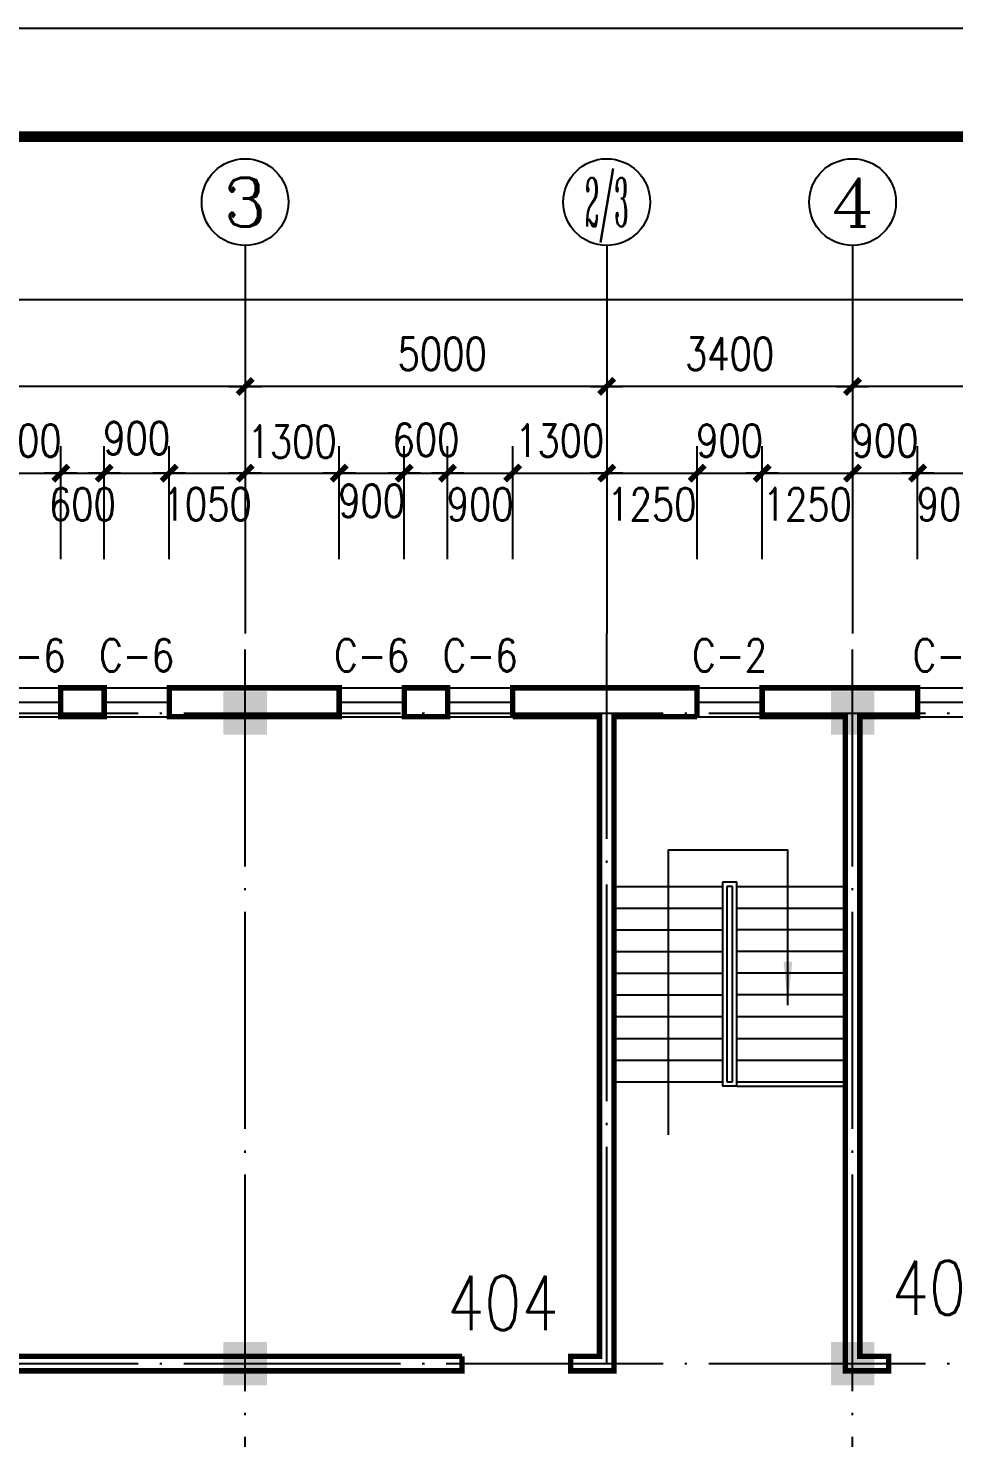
# Model space of a CAD drawing. Extents: x -55219 to 470149, y 494712 to 780039.
# Drawn here: x 380555 to 393355, y 663378 to 682881 of the extents above; entities that cross this region are included whole.
import ezdxf
from ezdxf.enums import TextEntityAlignment as Align

# ---------------------------------------------------------------- set-up
doc = ezdxf.new("R2010")
doc.units = 0
doc.header["$LTSCALE"] = 1500
doc.header["$MEASUREMENT"] = 0
doc.linetypes.add('DOTE', pattern=[2.42, 2, -0.2, 0.02, -0.2])
doc.layers.get('0').update_dxf_attribs({"linetype": 'CONTINUOUS'})
doc.layers.get('DEFPOINTS').update_dxf_attribs({"linetype": 'CONTINUOUS'})
for name, color, linetype in [('AXIS', 3, 'CONTINUOUS'), ('AXIS_TEXT', 7, 'CONTINUOUS'), ('COLUMN', 7, 'CONTINUOUS'), ('DOTE', 1, 'DOTE'), ('LVTRY', 6, 'CONTINUOUS'), ('PUB_DIM', 3, 'CONTINUOUS'), ('PUB_TITLE', 4, 'CONTINUOUS'), ('PUB_WALL', 255, 'CONTINUOUS'), ('STAIR', 2, 'CONTINUOUS'), ('WALL', 255, 'CONTINUOUS'), ('WINDOW', 2, 'CONTINUOUS'), ('WINDOW_TEXT', 7, 'CONTINUOUS')]:
    doc.layers.add(name, color=color, linetype=linetype)
doc.styles.add('_SIMPLEX', font='SIMPLEX.shx', dxfattribs={"width": 0.6})
doc.styles.add('COMPLEX', font='COMPLEX')
doc.styles.add('DIM_FONT', font='SIMPLEX.shx', dxfattribs={"width": 0.8})
doc.styles.add('SIMPLEX', font='SIMPLEX.SHX')
doc.dimstyles.new('AXIS150', dxfattribs={"dimscale": 1.5, "dimtxt": 300, "dimasz": 1, "dimexe": 250, "dimexo": 300, "dimgap": 150, "dimtad": 1, "dimdec": 0, "dimzin": 0, "dimdsep": 46, "dimtxsty": 'DIM_FONT', "dimblk": '_DIMX', "dimcen": 0.09, "dimse1": 1, "dimse2": 1, "dimclrt": 7, "dimadec": 0, "dimazin": 0, "dimtfac": 1, "dimtdec": 0, "dimtix": 1, "dimtmove": 2, "dimatfit": 3, "dimldrblk": '_DIMX', "dimfxl": 1, "dimtolj": 1, "dimtzin": 0, "dimarcsym": 0})
doc.dimstyles.new('DIMA150', dxfattribs={"dimscale": 1.5, "dimtxt": 300, "dimasz": 1, "dimexe": 250, "dimexo": 300, "dimgap": 150, "dimtad": 1, "dimdec": 0, "dimzin": 0, "dimdsep": 46, "dimtxsty": 'DIM_FONT', "dimblk": '_DIMX', "dimcen": 0.09, "dimse1": 1, "dimclrt": 7, "dimadec": 0, "dimazin": 0, "dimtfac": 1, "dimtdec": 0, "dimtix": 1, "dimtmove": 2, "dimatfit": 3, "dimldrblk": '_DIMX', "dimfxl": 1, "dimtolj": 1, "dimtzin": 0, "dimarcsym": 0})
doc.dimstyles.new('DIMB150', dxfattribs={"dimscale": 1.5, "dimtxt": 300, "dimasz": 1, "dimexe": 250, "dimexo": 300, "dimgap": 150, "dimtad": 1, "dimdec": 0, "dimzin": 0, "dimdsep": 46, "dimtxsty": 'DIM_FONT', "dimblk": '_DIMX', "dimcen": 0.09, "dimse2": 1, "dimclrt": 7, "dimadec": 0, "dimazin": 0, "dimtfac": 1, "dimtdec": 0, "dimtix": 1, "dimtmove": 2, "dimatfit": 3, "dimldrblk": '_DIMX', "dimfxl": 1, "dimtolj": 1, "dimtzin": 0, "dimarcsym": 0})
doc.dimstyles.new('DIMN150', dxfattribs={"dimscale": 1.5, "dimtxt": 300, "dimasz": 1, "dimexe": 250, "dimexo": 300, "dimgap": 150, "dimtad": 1, "dimdec": 0, "dimzin": 0, "dimdsep": 46, "dimtxsty": 'DIM_FONT', "dimblk": '_DIMX', "dimcen": 0.09, "dimclrt": 7, "dimadec": 0, "dimazin": 0, "dimtfac": 1, "dimtdec": 0, "dimtix": 1, "dimtmove": 2, "dimatfit": 3, "dimldrblk": '_DIMX', "dimfxl": 1, "dimtolj": 1, "dimtzin": 0, "dimarcsym": 0})

# ---------------------------------------------------------------- blocks, each defined once
blk = doc.blocks.new('_FZH')
blk.add_solid([(0.5, 0.5), (0.5, -0.5), (-0.5, 0.5), (-0.5, -0.5)])
blk = doc.blocks.new('_ARROW')
blk.add_solid([(0, 0), (-1, 0.1), (-1, -0.1)])
blk = doc.blocks.new('_AXISO')
blk.add_circle((0, 0), 0.5)
at = {"layer": 'AXIS_TEXT', "style": 'COMPLEX', "width": 1.041667}
blk.add_attdef('A', text='', height=0.56, dxfattribs=at).set_placement((-0.25, -0.28), (0.25, -0.28), align=Align.FIT)
blk = doc.blocks.new('_DIMX')
blk.add_line((-150, 0), (150, 0))
at = {"const_width": 50}
blk.add_lwpolyline([(-70, -70), (70, 70)], dxfattribs=at)
blk = doc.blocks.new('*D151')
at = {"color": 0, "linetype": 'ByBlock'}
blk.add_line((400404, 677925), (391957, 677925), dxfattribs=at)
at = {"layer": 'DEFPOINTS', "color": 0, "linetype": 'ByBlock'}
for p in [(391955, 677925), (391955, 674506), (400405, 674506)]:
    blk.add_point(p, dxfattribs=at)
at = {"color": 0, "linetype": 'ByBlock', "xscale": 1.5, "yscale": 1.5, "zscale": 1.5, "rotation": 180}
blk.add_blockref('_DIMX', (391955, 677925), dxfattribs=at)
at = {"color": 0, "linetype": 'ByBlock', "xscale": 1.5, "yscale": 1.5, "zscale": 1.5}
blk.add_blockref('_DIMX', (400405, 677925), dxfattribs=at)
at = {"color": 7, "linetype": 'ByBlock', "insert": (396424, 678375), "char_height": 450, "attachment_point": 5, "style": 'DIM_FONT'}
blk.add_mtext('\\A1;8450', dxfattribs=at)
blk = doc.blocks.new('*D152')
at = {"color": 0, "linetype": 'ByBlock'}
blk.add_line((391954, 677925), (388557, 677925), dxfattribs=at)
at = {"layer": 'DEFPOINTS', "color": 0, "linetype": 'ByBlock'}
for p in [(388555, 677925), (388555, 674506), (391955, 674506)]:
    blk.add_point(p, dxfattribs=at)
at = {"color": 0, "linetype": 'ByBlock', "xscale": 1.5, "yscale": 1.5, "zscale": 1.5, "rotation": 180}
blk.add_blockref('_DIMX', (388555, 677925), dxfattribs=at)
at = {"color": 0, "linetype": 'ByBlock', "xscale": 1.5, "yscale": 1.5, "zscale": 1.5}
blk.add_blockref('_DIMX', (391955, 677925), dxfattribs=at)
at = {"color": 7, "linetype": 'ByBlock', "insert": (390255, 678375), "char_height": 450, "attachment_point": 5, "style": 'DIM_FONT'}
blk.add_mtext('\\A1;3400', dxfattribs=at)
blk = doc.blocks.new('*D153')
at = {"color": 0, "linetype": 'ByBlock'}
blk.add_line((388554, 677925), (383557, 677925), dxfattribs=at)
at = {"layer": 'DEFPOINTS', "color": 0, "linetype": 'ByBlock'}
for p in [(383555, 677925), (383555, 674506), (388555, 674506)]:
    blk.add_point(p, dxfattribs=at)
at = {"color": 0, "linetype": 'ByBlock', "xscale": 1.5, "yscale": 1.5, "zscale": 1.5, "rotation": 180}
blk.add_blockref('_DIMX', (383555, 677925), dxfattribs=at)
at = {"color": 0, "linetype": 'ByBlock', "xscale": 1.5, "yscale": 1.5, "zscale": 1.5}
blk.add_blockref('_DIMX', (388555, 677925), dxfattribs=at)
at = {"color": 7, "linetype": 'ByBlock', "insert": (386280, 678375), "char_height": 450, "attachment_point": 5, "style": 'DIM_FONT'}
blk.add_mtext('\\A1;5000', dxfattribs=at)
blk = doc.blocks.new('*D154')
at = {"color": 0, "linetype": 'ByBlock'}
blk.add_line((383554, 677925), (374557, 677925), dxfattribs=at)
at = {"layer": 'DEFPOINTS', "color": 0, "linetype": 'ByBlock'}
for p in [(374555, 677925), (374555, 674506), (383555, 674506)]:
    blk.add_point(p, dxfattribs=at)
at = {"color": 0, "linetype": 'ByBlock', "xscale": 1.5, "yscale": 1.5, "zscale": 1.5, "rotation": 180}
blk.add_blockref('_DIMX', (374555, 677925), dxfattribs=at)
at = {"color": 0, "linetype": 'ByBlock', "xscale": 1.5, "yscale": 1.5, "zscale": 1.5}
blk.add_blockref('_DIMX', (383555, 677925), dxfattribs=at)
at = {"color": 7, "linetype": 'ByBlock', "insert": (379055, 678375), "char_height": 450, "attachment_point": 5, "style": 'DIM_FONT'}
blk.add_mtext('\\A1;9000', dxfattribs=at)
blk = doc.blocks.new('*D159')
at = {"color": 0, "linetype": 'ByBlock'}
for p, q in [((365204, 675533), (365204, 679500)), ((437703, 675533), (437703, 679500)), ((437702, 679125), (365205, 679125))]:
    blk.add_line(p, q, dxfattribs=at)
at = {"layer": 'DEFPOINTS', "color": 0, "linetype": 'ByBlock'}
for p in [(365204, 679125), (365204, 675083), (437703, 675083)]:
    blk.add_point(p, dxfattribs=at)
at = {"color": 0, "linetype": 'ByBlock', "xscale": 1.5, "yscale": 1.5, "zscale": 1.5}
for p, rotation in [((365204, 679125), 179.9999999999999), ((437703, 679125), 359.9999999999999)]:
    blk.add_blockref('_DIMX', p, dxfattribs=dict(at, rotation=rotation))
at = {"color": 7, "linetype": 'ByBlock', "insert": (401454, 679575), "char_height": 450, "attachment_point": 5, "style": 'DIM_FONT'}
blk.add_mtext('\\A1;72500', dxfattribs=at)
blk = doc.blocks.new('_WBLK')
for p, q in [((-0.5, 0.5), (0.5, 0.5)), ((-0.5, 0), (0.5, 0)), ((-0.5, -0.5), (0.5, -0.5))]:
    blk.add_line(p, q)
at = {"layer": 'WINDOW_TEXT', "style": 'SIMPLEX', "flags": 9}
blk.add_attdef('A', text='', height=1, dxfattribs=at).set_placement((0, 1.5), align=Align.MIDDLE)
blk = doc.blocks.new('*D302')
at = {"color": 0, "linetype": 'ByBlock'}
for p, q in [((380105, 675533), (380105, 677100)), ((381005, 675533), (381005, 677100)), ((380104, 676725), (380102, 676725)), ((380105, 676725), (381005, 676725)), ((381007, 676725), (381008, 676725))]:
    blk.add_line(p, q, dxfattribs=at)
at = {"layer": 'DEFPOINTS', "color": 0, "linetype": 'ByBlock'}
for p in [(381005, 676725), (380105, 675083), (381005, 675083)]:
    blk.add_point(p, dxfattribs=at)
at = {"color": 0, "linetype": 'ByBlock', "xscale": 1.5, "yscale": 1.5, "zscale": 1.5}
blk.add_blockref('_DIMX', (380105, 676725), dxfattribs=at)
at = {"color": 0, "linetype": 'ByBlock', "xscale": 1.5, "yscale": 1.5, "zscale": 1.5, "rotation": 180}
blk.add_blockref('_DIMX', (381005, 676725), dxfattribs=at)
at = {"color": 7, "linetype": 'ByBlock', "insert": (380555, 677175), "char_height": 450, "attachment_point": 5, "style": 'DIM_FONT'}
blk.add_mtext('\\A1;900', dxfattribs=at)
blk = doc.blocks.new('*D303')
at = {"color": 0, "linetype": 'ByBlock'}
for p, q in [((381005, 675533), (381005, 677100)), ((381605, 675533), (381605, 677100)), ((381007, 676725), (381604, 676725))]:
    blk.add_line(p, q, dxfattribs=at)
at = {"layer": 'DEFPOINTS', "color": 0, "linetype": 'ByBlock'}
for p in [(381605, 676725), (381005, 675083), (381605, 675083)]:
    blk.add_point(p, dxfattribs=at)
at = {"color": 0, "linetype": 'ByBlock', "xscale": 1.5, "yscale": 1.5, "zscale": 1.5, "rotation": 180}
blk.add_blockref('_DIMX', (381005, 676725), dxfattribs=at)
at = {"color": 0, "linetype": 'ByBlock', "xscale": 1.5, "yscale": 1.5, "zscale": 1.5}
blk.add_blockref('_DIMX', (381605, 676725), dxfattribs=at)
at = {"color": 7, "linetype": 'ByBlock', "insert": (381305, 676293), "char_height": 450, "attachment_point": 5, "style": 'DIM_FONT'}
blk.add_mtext('\\A1;600', dxfattribs=at)
blk = doc.blocks.new('*D304')
at = {"color": 0, "linetype": 'ByBlock'}
for p, q in [((381605, 675533), (381605, 677100)), ((382505, 675533), (382505, 677100)), ((381607, 676725), (382504, 676725))]:
    blk.add_line(p, q, dxfattribs=at)
at = {"layer": 'DEFPOINTS', "color": 0, "linetype": 'ByBlock'}
for p in [(382505, 676725), (381605, 675083), (382505, 675083)]:
    blk.add_point(p, dxfattribs=at)
at = {"color": 0, "linetype": 'ByBlock', "xscale": 1.5, "yscale": 1.5, "zscale": 1.5, "rotation": 180}
blk.add_blockref('_DIMX', (381605, 676725), dxfattribs=at)
at = {"color": 0, "linetype": 'ByBlock', "xscale": 1.5, "yscale": 1.5, "zscale": 1.5}
blk.add_blockref('_DIMX', (382505, 676725), dxfattribs=at)
at = {"color": 7, "linetype": 'ByBlock', "insert": (382055, 677208), "char_height": 450, "attachment_point": 5, "style": 'DIM_FONT'}
blk.add_mtext('\\A1;900', dxfattribs=at)
blk = doc.blocks.new('*D305')
at = {"color": 0, "linetype": 'ByBlock'}
for p, q in [((382505, 675533), (382505, 677100)), ((382507, 676725), (383554, 676725))]:
    blk.add_line(p, q, dxfattribs=at)
at = {"layer": 'DEFPOINTS', "color": 0, "linetype": 'ByBlock'}
for p in [(383555, 676725), (382505, 675083), (383555, 675083)]:
    blk.add_point(p, dxfattribs=at)
at = {"color": 0, "linetype": 'ByBlock', "xscale": 1.5, "yscale": 1.5, "zscale": 1.5, "rotation": 180}
blk.add_blockref('_DIMX', (382505, 676725), dxfattribs=at)
at = {"color": 0, "linetype": 'ByBlock', "xscale": 1.5, "yscale": 1.5, "zscale": 1.5}
blk.add_blockref('_DIMX', (383555, 676725), dxfattribs=at)
at = {"color": 7, "linetype": 'ByBlock', "insert": (383030, 676296), "char_height": 450, "attachment_point": 5, "style": 'DIM_FONT'}
blk.add_mtext('\\A1;1050', dxfattribs=at)
blk = doc.blocks.new('*D306')
at = {"color": 0, "linetype": 'ByBlock'}
for p, q in [((384855, 675533), (384855, 677100)), ((383557, 676725), (384854, 676725))]:
    blk.add_line(p, q, dxfattribs=at)
at = {"layer": 'DEFPOINTS', "color": 0, "linetype": 'ByBlock'}
for p in [(384855, 676725), (383555, 675083), (384855, 675083)]:
    blk.add_point(p, dxfattribs=at)
at = {"color": 0, "linetype": 'ByBlock', "xscale": 1.5, "yscale": 1.5, "zscale": 1.5, "rotation": 180}
blk.add_blockref('_DIMX', (383555, 676725), dxfattribs=at)
at = {"color": 0, "linetype": 'ByBlock', "xscale": 1.5, "yscale": 1.5, "zscale": 1.5}
blk.add_blockref('_DIMX', (384855, 676725), dxfattribs=at)
at = {"color": 7, "linetype": 'ByBlock', "insert": (384205, 677161), "char_height": 450, "attachment_point": 5, "style": 'DIM_FONT'}
blk.add_mtext('\\A1;1300', dxfattribs=at)
blk = doc.blocks.new('*D307')
at = {"color": 0, "linetype": 'ByBlock'}
for p, q in [((384855, 675533), (384855, 677100)), ((385755, 675533), (385755, 677100)), ((384857, 676725), (385754, 676725))]:
    blk.add_line(p, q, dxfattribs=at)
at = {"layer": 'DEFPOINTS', "color": 0, "linetype": 'ByBlock'}
for p in [(385755, 676725), (384855, 675083), (385755, 675083)]:
    blk.add_point(p, dxfattribs=at)
at = {"color": 0, "linetype": 'ByBlock', "xscale": 1.5, "yscale": 1.5, "zscale": 1.5, "rotation": 180}
blk.add_blockref('_DIMX', (384855, 676725), dxfattribs=at)
at = {"color": 0, "linetype": 'ByBlock', "xscale": 1.5, "yscale": 1.5, "zscale": 1.5}
blk.add_blockref('_DIMX', (385755, 676725), dxfattribs=at)
at = {"color": 7, "linetype": 'ByBlock', "insert": (385305, 676343), "char_height": 450, "attachment_point": 5, "style": 'DIM_FONT'}
blk.add_mtext('\\A1;900', dxfattribs=at)
blk = doc.blocks.new('*D308')
at = {"color": 0, "linetype": 'ByBlock'}
for p, q in [((385755, 675533), (385755, 677100)), ((386355, 675533), (386355, 677100)), ((385757, 676725), (386354, 676725))]:
    blk.add_line(p, q, dxfattribs=at)
at = {"layer": 'DEFPOINTS', "color": 0, "linetype": 'ByBlock'}
for p in [(386355, 676725), (385755, 675083), (386355, 675083)]:
    blk.add_point(p, dxfattribs=at)
at = {"color": 0, "linetype": 'ByBlock', "xscale": 1.5, "yscale": 1.5, "zscale": 1.5, "rotation": 180}
blk.add_blockref('_DIMX', (385755, 676725), dxfattribs=at)
at = {"color": 0, "linetype": 'ByBlock', "xscale": 1.5, "yscale": 1.5, "zscale": 1.5}
blk.add_blockref('_DIMX', (386355, 676725), dxfattribs=at)
at = {"color": 7, "linetype": 'ByBlock', "insert": (386055, 677185), "char_height": 450, "attachment_point": 5, "style": 'DIM_FONT'}
blk.add_mtext('\\A1;600', dxfattribs=at)
blk = doc.blocks.new('*D309')
at = {"color": 0, "linetype": 'ByBlock'}
for p, q in [((386355, 675533), (386355, 677100)), ((387255, 675533), (387255, 677100)), ((386357, 676725), (387254, 676725))]:
    blk.add_line(p, q, dxfattribs=at)
at = {"layer": 'DEFPOINTS', "color": 0, "linetype": 'ByBlock'}
for p in [(387255, 676725), (386355, 675083), (387255, 675083)]:
    blk.add_point(p, dxfattribs=at)
at = {"color": 0, "linetype": 'ByBlock', "xscale": 1.5, "yscale": 1.5, "zscale": 1.5, "rotation": 180}
blk.add_blockref('_DIMX', (386355, 676725), dxfattribs=at)
at = {"color": 0, "linetype": 'ByBlock', "xscale": 1.5, "yscale": 1.5, "zscale": 1.5}
blk.add_blockref('_DIMX', (387255, 676725), dxfattribs=at)
at = {"color": 7, "linetype": 'ByBlock', "insert": (386805, 676293), "char_height": 450, "attachment_point": 5, "style": 'DIM_FONT'}
blk.add_mtext('\\A1;900', dxfattribs=at)
blk = doc.blocks.new('*D310')
at = {"color": 0, "linetype": 'ByBlock'}
for p, q in [((387255, 675533), (387255, 677100)), ((387254, 676725), (387252, 676725)), ((387255, 676725), (388555, 676725)), ((388557, 676725), (388558, 676725))]:
    blk.add_line(p, q, dxfattribs=at)
at = {"layer": 'DEFPOINTS', "color": 0, "linetype": 'ByBlock'}
for p in [(388555, 676725), (387255, 675083), (388555, 675083)]:
    blk.add_point(p, dxfattribs=at)
at = {"color": 0, "linetype": 'ByBlock', "xscale": 1.5, "yscale": 1.5, "zscale": 1.5}
blk.add_blockref('_DIMX', (387255, 676725), dxfattribs=at)
at = {"color": 0, "linetype": 'ByBlock', "xscale": 1.5, "yscale": 1.5, "zscale": 1.5, "rotation": 180}
blk.add_blockref('_DIMX', (388555, 676725), dxfattribs=at)
at = {"color": 7, "linetype": 'ByBlock', "insert": (387905, 677175), "char_height": 450, "attachment_point": 5, "style": 'DIM_FONT'}
blk.add_mtext('\\A1;1300', dxfattribs=at)
blk = doc.blocks.new('*D311')
at = {"color": 0, "linetype": 'ByBlock'}
for p, q in [((389805, 675533), (389805, 677100)), ((388557, 676725), (389804, 676725))]:
    blk.add_line(p, q, dxfattribs=at)
at = {"layer": 'DEFPOINTS', "color": 0, "linetype": 'ByBlock'}
for p in [(389805, 676725), (388555, 675083), (389805, 675083)]:
    blk.add_point(p, dxfattribs=at)
at = {"color": 0, "linetype": 'ByBlock', "xscale": 1.5, "yscale": 1.5, "zscale": 1.5, "rotation": 180}
blk.add_blockref('_DIMX', (388555, 676725), dxfattribs=at)
at = {"color": 0, "linetype": 'ByBlock', "xscale": 1.5, "yscale": 1.5, "zscale": 1.5}
blk.add_blockref('_DIMX', (389805, 676725), dxfattribs=at)
at = {"color": 7, "linetype": 'ByBlock', "insert": (389180, 676293), "char_height": 450, "attachment_point": 5, "style": 'DIM_FONT'}
blk.add_mtext('\\A1;1250', dxfattribs=at)
blk = doc.blocks.new('*D312')
at = {"color": 0, "linetype": 'ByBlock'}
for p, q in [((389805, 675533), (389805, 677100)), ((390705, 675533), (390705, 677100)), ((389804, 676725), (389802, 676725)), ((389805, 676725), (390705, 676725)), ((390707, 676725), (390708, 676725))]:
    blk.add_line(p, q, dxfattribs=at)
at = {"layer": 'DEFPOINTS', "color": 0, "linetype": 'ByBlock'}
for p in [(390705, 676725), (389805, 675083), (390705, 675083)]:
    blk.add_point(p, dxfattribs=at)
at = {"color": 0, "linetype": 'ByBlock', "xscale": 1.5, "yscale": 1.5, "zscale": 1.5}
blk.add_blockref('_DIMX', (389805, 676725), dxfattribs=at)
at = {"color": 0, "linetype": 'ByBlock', "xscale": 1.5, "yscale": 1.5, "zscale": 1.5, "rotation": 180}
blk.add_blockref('_DIMX', (390705, 676725), dxfattribs=at)
at = {"color": 7, "linetype": 'ByBlock', "insert": (390255, 677175), "char_height": 450, "attachment_point": 5, "style": 'DIM_FONT'}
blk.add_mtext('\\A1;900', dxfattribs=at)
blk = doc.blocks.new('*D313')
at = {"color": 0, "linetype": 'ByBlock'}
for p, q in [((390705, 675533), (390705, 677100)), ((390707, 676725), (391954, 676725))]:
    blk.add_line(p, q, dxfattribs=at)
at = {"layer": 'DEFPOINTS', "color": 0, "linetype": 'ByBlock'}
for p in [(391955, 676725), (390705, 675083), (391955, 675083)]:
    blk.add_point(p, dxfattribs=at)
at = {"color": 0, "linetype": 'ByBlock', "xscale": 1.5, "yscale": 1.5, "zscale": 1.5, "rotation": 180}
blk.add_blockref('_DIMX', (390705, 676725), dxfattribs=at)
at = {"color": 0, "linetype": 'ByBlock', "xscale": 1.5, "yscale": 1.5, "zscale": 1.5}
blk.add_blockref('_DIMX', (391955, 676725), dxfattribs=at)
at = {"color": 7, "linetype": 'ByBlock', "insert": (391330, 676293), "char_height": 450, "attachment_point": 5, "style": 'DIM_FONT'}
blk.add_mtext('\\A1;1250', dxfattribs=at)
blk = doc.blocks.new('*D314')
at = {"color": 0, "linetype": 'ByBlock'}
for p, q in [((392855, 675533), (392855, 677100)), ((391954, 676725), (391952, 676725)), ((391955, 676725), (392855, 676725)), ((392857, 676725), (392858, 676725))]:
    blk.add_line(p, q, dxfattribs=at)
at = {"layer": 'DEFPOINTS', "color": 0, "linetype": 'ByBlock'}
for p in [(392855, 676725), (391955, 675083), (392855, 675083)]:
    blk.add_point(p, dxfattribs=at)
at = {"color": 0, "linetype": 'ByBlock', "xscale": 1.5, "yscale": 1.5, "zscale": 1.5}
blk.add_blockref('_DIMX', (391955, 676725), dxfattribs=at)
at = {"color": 0, "linetype": 'ByBlock', "xscale": 1.5, "yscale": 1.5, "zscale": 1.5, "rotation": 180}
blk.add_blockref('_DIMX', (392855, 676725), dxfattribs=at)
at = {"color": 7, "linetype": 'ByBlock', "insert": (392405, 677175), "char_height": 450, "attachment_point": 5, "style": 'DIM_FONT'}
blk.add_mtext('\\A1;900', dxfattribs=at)
blk = doc.blocks.new('*D315')
at = {"color": 0, "linetype": 'ByBlock'}
for p, q in [((392855, 675533), (392855, 677100)), ((393755, 675533), (393755, 677100)), ((392857, 676725), (393754, 676725))]:
    blk.add_line(p, q, dxfattribs=at)
at = {"layer": 'DEFPOINTS', "color": 0, "linetype": 'ByBlock'}
for p in [(393755, 676725), (392855, 675083), (393755, 675083)]:
    blk.add_point(p, dxfattribs=at)
at = {"color": 0, "linetype": 'ByBlock', "xscale": 1.5, "yscale": 1.5, "zscale": 1.5, "rotation": 180}
blk.add_blockref('_DIMX', (392855, 676725), dxfattribs=at)
at = {"color": 0, "linetype": 'ByBlock', "xscale": 1.5, "yscale": 1.5, "zscale": 1.5}
blk.add_blockref('_DIMX', (393755, 676725), dxfattribs=at)
at = {"color": 7, "linetype": 'ByBlock', "insert": (393305, 676293), "char_height": 450, "attachment_point": 5, "style": 'DIM_FONT'}
blk.add_mtext('\\A1;900', dxfattribs=at)

msp = doc.modelspace()

# ---------------------------------------------------------------- linework, layer by layer
at = {"layer": 'AXIS'}
for p, q in [((383555.2, 679874.8), (383555.2, 674505.6)), ((388555.2, 679874.8), (388555.2, 674505.6)), ((391955.2, 679874.8), (391955.2, 674505.6))]:
    msp.add_line(p, q, dxfattribs=at)
at = {"layer": 'DOTE'}
for p, q in [((383555.2, 605943), (383555.2, 674505.6)), ((388555.2, 664404.9), (388555.2, 674505.6)), ((391955.2, 605943), (391955.2, 674505.6)), ((364555.2, 673404.9), (436905.2, 673404.9)), ((364555.2, 664404.9), (444227.5, 664404.9))]:
    msp.add_line(p, q, dxfattribs=at)
at = {"layer": 'PUB_DIM'}
msp.add_lwpolyline([(391061.8, 669365.6), (391061.8, 671508.9), (389405.2, 671508.9), (389405.2, 667571.3)], dxfattribs=at)
at = {"layer": 'PUB_TITLE'}
msp.add_lwpolyline([(343999.3, 593781.4), (343999.3, 682881.4), (470149.3, 682881.4), (470149.3, 593781.4)], close=True, dxfattribs=at)
at = {"layer": 'PUB_TITLE', "const_width": 150}
msp.add_lwpolyline([(347749.3, 595281.4), (468649.3, 595281.4), (468649.3, 681381.4), (347749.3, 681381.4)], close=True, dxfattribs=at)
at = {"layer": 'PUB_WALL', "const_width": 75}
for points in [[(381005.2, 673754.9), (381605.2, 673754.9), (381605.2, 673354.9), (381005.2, 673354.9)], [(392455.2, 664304.9), (392455.2, 664504.9), (392055.2, 664504.9), (392055.2, 673354.9), (392855.2, 673354.9), (392855.2, 673754.9), (390705.2, 673754.9), (390705.2, 673354.9), (391855.2, 673354.9), (391855.2, 664304.9)]]:
    msp.add_lwpolyline(points, close=True, dxfattribs=at)
for points in [[(384855.2, 673354.9), (382505.2, 673354.9), (382505.2, 673754.9), (384855.2, 673754.9), (384855.2, 673354.9)], [(385755.2, 673754.9), (386355.2, 673754.9), (386355.2, 673354.9), (385755.2, 673354.9), (385755.2, 673754.9)], [(389805.2, 673354.9), (389805.2, 673754.9), (387255.2, 673754.9), (387255.2, 673354.9)], [(387255.2, 673354.9), (388455.2, 673354.9), (388455.2, 664504.9), (388055.2, 664504.9), (388055.2, 664304.9), (388655.2, 664304.9), (388655.2, 673354.9), (389805.2, 673354.9)], [(388455.2, 673354.9), (388455.2, 668413.2)], [(388655.2, 673354.9), (388655.2, 668413.2)], [(386555.2, 664504.9), (374055.2, 664504.9)], [(374055.2, 664304.9), (386555.2, 664304.9), (386555.2, 664504.9)]]:
    msp.add_lwpolyline(points, dxfattribs=at)
at = {"layer": 'STAIR'}
for p, q in [((388655.2, 671004.9), (390155.2, 671004.9)), ((390155.2, 671064.9), (390155.2, 668244.9)), ((390355.2, 671064.9), (390155.2, 671064.9)), ((390215.2, 671004.9), (390215.2, 668304.9)), ((390295.2, 671004.9), (390215.2, 671004.9)), ((390295.2, 668304.9), (390295.2, 671004.9)), ((390355.2, 668244.9), (390355.2, 671064.9)), ((390355.2, 671004.9), (391855.2, 671004.9)), ((388655.2, 670704.9), (390155.2, 670704.9)), ((390355.2, 670704.9), (391855.2, 670704.9)), ((388655.2, 670404.9), (390155.2, 670404.9)), ((391855.2, 670404.9), (390355.2, 670404.9)), ((388655.2, 670104.9), (390155.2, 670104.9)), ((391855.2, 670104.9), (390355.2, 670104.9)), ((388655.2, 669804.9), (390155.2, 669804.9)), ((391855.2, 669804.9), (390355.2, 669804.9)), ((388655.2, 669504.9), (390155.2, 669504.9)), ((391855.2, 669504.9), (390355.2, 669504.9)), ((388655.2, 669204.9), (390155.2, 669204.9)), ((390355.2, 669204.9), (391855.2, 669204.9)), ((388655.2, 668904.9), (390155.2, 668904.9)), ((390355.2, 668904.9), (391855.2, 668904.9)), ((388655.2, 668604.9), (390155.2, 668604.9)), ((390355.2, 668604.9), (391855.2, 668604.9)), ((388655.2, 668304.9), (390155.2, 668304.9)), ((390355.2, 668244.9), (390155.2, 668244.9)), ((390215.2, 668304.9), (390295.2, 668304.9)), ((390355.2, 668304.9), (391855.2, 668304.9)), ((390355.2, 668244.9), (391855.2, 668244.9))]:
    msp.add_line(p, q, dxfattribs=at)
at = {"layer": 'WALL'}
for p, q in [((381005.2, 673754.9), (381605.2, 673754.9)), ((381005.2, 673754.9), (381005.2, 673354.9)), ((381605.2, 673754.9), (381605.2, 673354.9)), ((382505.2, 673754.9), (384855.2, 673754.9)), ((382505.2, 673754.9), (382505.2, 673354.9)), ((384855.2, 673754.9), (384855.2, 673354.9)), ((385755.2, 673754.9), (386355.2, 673754.9)), ((385755.2, 673754.9), (385755.2, 673354.9)), ((386355.2, 673754.9), (386355.2, 673354.9)), ((387255.2, 673754.9), (387255.2, 673354.9)), ((387255.2, 673754.9), (389805.2, 673754.9)), ((389805.2, 673754.9), (389805.2, 673354.9)), ((390705.2, 673754.9), (392855.2, 673754.9)), ((390705.2, 673754.9), (390705.2, 673354.9)), ((392855.2, 673754.9), (392855.2, 673354.9)), ((381005.2, 673354.9), (381605.2, 673354.9)), ((382505.2, 673354.9), (384855.2, 673354.9)), ((385755.2, 673354.9), (386355.2, 673354.9)), ((387255.2, 673354.9), (388455.2, 673354.9)), ((388455.2, 673354.9), (388455.2, 664504.9)), ((388455.2, 673354.9), (388455.2, 668413.2)), ((388655.2, 673354.9), (388655.2, 664304.9)), ((388655.2, 673354.9), (389805.2, 673354.9)), ((388655.2, 673354.9), (388655.2, 668413.2)), ((390705.2, 673354.9), (391855.2, 673354.9)), ((391855.2, 673354.9), (391855.2, 664304.9)), ((392055.2, 673354.9), (392855.2, 673354.9)), ((392055.2, 673354.9), (392055.2, 664504.9)), ((386555.2, 664504.9), (367555.2, 664504.9)), ((386555.2, 664504.9), (386555.2, 664304.9)), ((388455.2, 664504.9), (388055.2, 664504.9)), ((388055.2, 664504.9), (388055.2, 664304.9)), ((392455.2, 664504.9), (392055.2, 664504.9)), ((392455.2, 664504.9), (392455.2, 664304.9)), ((386555.2, 664304.9), (367555.2, 664304.9)), ((388655.2, 664304.9), (388055.2, 664304.9)), ((392455.2, 664304.9), (391855.2, 664304.9))]:
    msp.add_line(p, q, dxfattribs=at)

# ---------------------------------------------------------------- block references
at = {"layer": 'AXIS'}
ref = msp.add_blockref('_AXISO', (383555.2, 680474.8), dxfattribs=dict(at, xscale=1200, yscale=1200, zscale=1200))
ref.add_attrib('A', '3', dxfattribs={"layer": 'AXIS_TEXT', "height": 672, "style": 'COMPLEX', "width": 1.339286}).set_placement((383255.2, 680138.8), (383855.2, 680138.8), align=Align.FIT)
ref = msp.add_blockref('_AXISO', (388555.2, 680474.8), dxfattribs=dict(at, xscale=1200, yscale=1200, zscale=1200))
ref.add_attrib('A', '2/3', dxfattribs={"layer": 'AXIS_TEXT', "height": 672, "style": 'COMPLEX', "width": 0.334821}).set_placement((388255.2, 680138.8), (388855.2, 680138.8), align=Align.FIT)
ref = msp.add_blockref('_AXISO', (391955.2, 680474.8), dxfattribs=dict(at, xscale=1200, yscale=1200, zscale=1200))
ref.add_attrib('A', '4', dxfattribs={"layer": 'AXIS_TEXT', "height": 672, "style": 'COMPLEX', "width": 1.171875}).set_placement((391655.2, 680138.8), (392255.2, 680138.8), align=Align.FIT)
at = {"layer": 'COLUMN', "xscale": 600, "yscale": 600, "zscale": 600}
for p in [(383555.2, 673404.9), (391955.2, 673404.9), (383555.2, 664404.9), (391955.2, 664404.9)]:
    msp.add_blockref('_FZH', p, dxfattribs=at)
at = {"layer": 'PUB_DIM', "xscale": 600, "yscale": 600, "zscale": 600, "rotation": 270}
msp.add_blockref('_ARROW', (391061.8, 669365.6), dxfattribs=at)
at = {"layer": 'WINDOW'}
ref = msp.add_blockref('_WBLK', (380555.2, 673554.9), dxfattribs=dict(at, xscale=900, yscale=399.9999999998836, zscale=900))
ref.add_attrib('A', 'C-6', dxfattribs={"layer": 'WINDOW_TEXT', "height": 450, "style": '_SIMPLEX', "width": 0.8, "flags": 8}).set_placement((380555.2, 674204.9), align=Align.MIDDLE)
ref = msp.add_blockref('_WBLK', (382055.2, 673554.9), dxfattribs=dict(at, xscale=900, yscale=399.9999999998836, zscale=900))
ref.add_attrib('A', 'C-6', dxfattribs={"layer": 'WINDOW_TEXT', "height": 450, "style": '_SIMPLEX', "width": 0.8, "flags": 8}).set_placement((382055.2, 674204.9), align=Align.MIDDLE)
ref = msp.add_blockref('_WBLK', (385305.2, 673554.9), dxfattribs=dict(at, xscale=900, yscale=399.9999999998836, zscale=900))
ref.add_attrib('A', 'C-6', dxfattribs={"layer": 'WINDOW_TEXT', "height": 450, "style": '_SIMPLEX', "width": 0.8, "flags": 8}).set_placement((385305.2, 674204.9), align=Align.MIDDLE)
ref = msp.add_blockref('_WBLK', (386805.2, 673554.9), dxfattribs=dict(at, xscale=900, yscale=400, zscale=900))
ref.add_attrib('A', 'C-6', dxfattribs={"layer": 'WINDOW_TEXT', "height": 450, "style": '_SIMPLEX', "width": 0.8, "flags": 8}).set_placement((386805.2, 674204.9), align=Align.MIDDLE)
ref = msp.add_blockref('_WBLK', (390255.2, 673554.9), dxfattribs=dict(at, xscale=900, yscale=399.9999999998836, zscale=900))
ref.add_attrib('A', 'C-2', dxfattribs={"layer": 'WINDOW_TEXT', "height": 450, "style": '_SIMPLEX', "width": 0.8, "flags": 8}).set_placement((390255.2, 674204.9), align=Align.MIDDLE)
ref = msp.add_blockref('_WBLK', (393305.2, 673554.9), dxfattribs=dict(at, xscale=900, yscale=399.9999999999417, zscale=900))
ref.add_attrib('A', 'C-6', dxfattribs={"layer": 'WINDOW_TEXT', "height": 450, "style": '_SIMPLEX', "width": 0.8, "flags": 8}).set_placement((393305.2, 674204.9), align=Align.MIDDLE)

# ---------------------------------------------------------------- texts
at = {"layer": 'LVTRY', "color": 0, "char_height": 750, "width": 2156.339, "attachment_point": 1, "style": 'DIM_FONT'}
for s, insert in [('408', (392496.6, 665828.2)), ('404', (386348, 665617.6))]:
    msp.add_mtext(s, dxfattribs=dict(at, insert=insert))

# ---------------------------------------------------------------- dimensions: what is measured, and where the dimension line sits
at = {"layer": 'AXIS'}
for base, p1, p2, picture, middle in [((374555.2, 677924.8), (383555.2, 674505.6), (374555.2, 674505.6), '*D154', (379055.2, 678374.8)), ((383555.2, 677924.8), (388555.2, 674505.6), (383555.2, 674505.6), '*D153', (386280.2, 678374.8)), ((388555.2, 677924.8), (391955.2, 674505.6), (388555.2, 674505.6), '*D152', (390255.2, 678374.8)), ((391955.2, 677924.8), (400405.2, 674505.6), (391955.2, 674505.6), '*D151', (396424, 678374.8))]:
    dim = msp.add_linear_dim(base=base, p1=p1, p2=p2, dimstyle='AXIS150', dxfattribs=at)
    dim.commit()
    dim.dimension.update_dxf_attribs({"geometry": picture, "text_midpoint": middle, "dimtype": 160})
at = {"layer": 'PUB_DIM'}
for p1, p2, distance, dimstyle, picture, middle in [((437703.5, 675082.8), (365203.7, 675082.8), -4041.9, 'DIMN150', '*D159', (401453.6, 679574.8)), ((380105.2, 675082.8), (381005.2, 675082.8), 1641.9, 'DIMN150', '*D302', (380555.2, 677174.8)), ((387255.2, 675082.8), (388555.2, 675082.8), 1641.9, 'DIMB150', '*D310', (387905.2, 677174.8)), ((389805.2, 675082.8), (390705.2, 675082.8), 1641.9, 'DIMN150', '*D312', (390255.2, 677174.8)), ((391955.2, 675082.8), (392855.2, 675082.8), 1641.9, 'DIMA150', '*D314', (392405.2, 677174.8))]:
    dim = msp.add_aligned_dim(p1=p1, p2=p2, distance=distance, dimstyle=dimstyle, dxfattribs=at)
    dim.commit()
    dim.dimension.update_dxf_attribs({"geometry": picture, "text_midpoint": middle})
for base, p1, p2, angle, dimstyle, picture, middle in [((382505.2, 676724.8), (381605.2, 675082.8), (382505.2, 675082.8), 360, 'DIMN150', '*D304', (382055.2, 677208.1)), ((384855.2, 676724.8), (383555.2, 675082.8), (384855.2, 675082.8), 360, 'DIMA150', '*D306', (384205.2, 677160.8)), ((386355.2, 676724.8), (385755.2, 675082.8), (386355.2, 675082.8), 360, 'DIMN150', '*D308', (386055.2, 677184.9)), ((381605.2, 676724.8), (381005.2, 675082.8), (381605.2, 675082.8), 0, 'DIMN150', '*D303', (381305.2, 676292.8)), ((383555.2, 676724.8), (382505.2, 675082.8), (383555.2, 675082.8), 0, 'DIMB150', '*D305', (383030.2, 676295.5)), ((385755.2, 676724.8), (384855.2, 675082.8), (385755.2, 675082.8), 0, 'DIMN150', '*D307', (385305.2, 676343.4)), ((387255.2, 676724.8), (386355.2, 675082.8), (387255.2, 675082.8), 0, 'DIMN150', '*D309', (386805.2, 676292.8)), ((389805.2, 676724.8), (388555.2, 675082.8), (389805.2, 675082.8), 0, 'DIMA150', '*D311', (389180.2, 676292.8)), ((391955.2, 676724.8), (390705.2, 675082.8), (391955.2, 675082.8), 0, 'DIMB150', '*D313', (391330.2, 676292.8)), ((393755.2, 676724.8), (392855.2, 675082.8), (393755.2, 675082.8), 0, 'DIMN150', '*D315', (393305.2, 676292.8))]:
    dim = msp.add_linear_dim(base=base, p1=p1, p2=p2, angle=angle, dimstyle=dimstyle, dxfattribs=at)
    dim.commit()
    dim.dimension.update_dxf_attribs({"geometry": picture, "text_midpoint": middle, "dimtype": 161})

doc.saveas('drawing.dxf')
